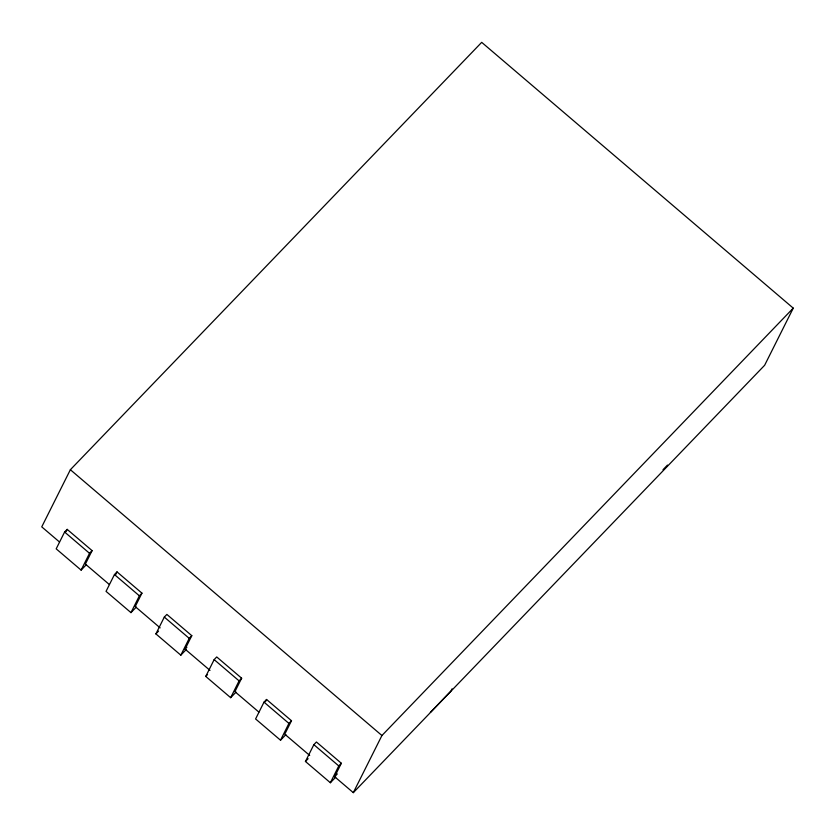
<?xml version="1.0" encoding="UTF-8"?>
<svg xmlns="http://www.w3.org/2000/svg" width="835" height="835" viewBox="0 0 835 835"><rect width="100%" height="100%" fill="white"/><g stroke="black" fill="none" stroke-linecap="round" stroke-linejoin="round"><path stroke-width="1.25" d="M335.743 777.155L330.368 782.739L305.443 761.478L313.856 744.674L316.423 742.002L341.348 763.263L334.616 776.707L353.309 792.655L764.63 365.281L793.25 308.136L481.691 42.345L70.37 469.719L41.75 526.864L59.462 541.967M109.333 584.521L85.368 564.074L92.1 550.63L67.176 529.369L64.608 532.031L56.185 548.846L81.11 570.107L86.485 564.523M66.059 531.603L67.176 529.369M81.11 570.107L89.533 553.302L92.1 550.63M160.143 627.868L135.218 606.596L141.95 593.153L117.025 571.891L114.458 574.563L106.045 591.368L130.97 612.629L136.335 607.045M115.345 575.252L117.025 571.891M130.97 612.629L139.382 595.825L141.95 593.153M186.184 649.578L180.819 655.162L155.894 633.901L164.307 617.086L166.875 614.424L191.799 635.685L185.067 649.129L209.992 670.39M180.819 655.162L189.232 638.357L191.799 635.685M236.044 692.1L230.669 697.684L205.744 676.423L214.157 659.619L216.724 656.947L241.649 678.208L234.917 691.651L258.881 712.098M230.669 697.684L239.081 680.88L241.649 678.208M309.691 755.445L284.766 734.184L291.498 720.741L266.574 699.479L264.006 702.141L255.593 718.956L280.518 740.217L285.894 734.633M265.457 701.713L266.574 699.479M280.518 740.217L288.931 723.413L291.498 720.741M330.368 782.739L338.78 765.935L341.348 763.263M353.309 792.655L381.929 735.52L793.25 308.136M452.079 688.812L450.952 691.046L430.39 712.422M155.894 633.901L158.577 631.103M185.067 649.129L186.863 647.261M205.744 676.423L207.529 674.565M305.443 761.478L308.125 758.691M334.616 776.707L337.319 773.909M663.011 469.708L667.489 465.064M70.37 469.719L381.929 735.52M64.608 532.031L89.533 553.302M114.458 574.563L139.382 595.825M164.307 617.086L189.232 638.357M214.157 659.619L239.081 680.88M264.006 702.141L288.931 723.413M313.856 744.674L338.78 765.935"/></g></svg>
